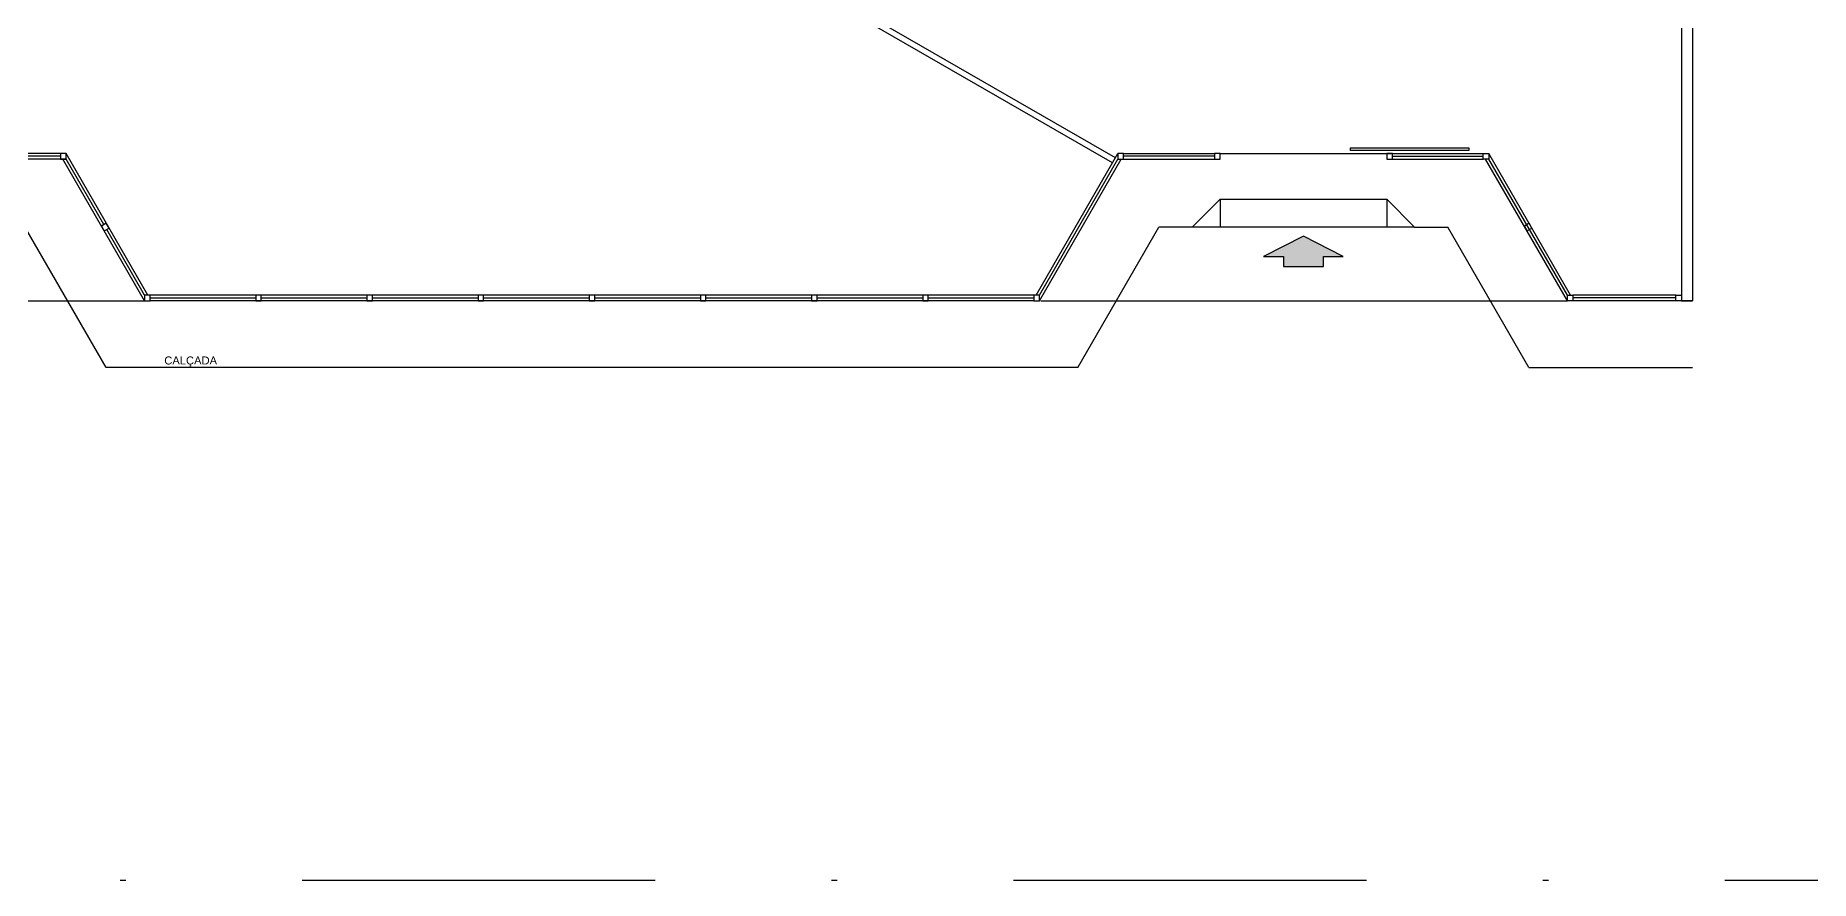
# Model space of a CAD drawing. Extents: x 354 to 566, y 99 to 173.
# Drawn here: x 452.73 to 484.67, y 98.65 to 113.85 of the extents above; entities that cross this region are included whole.
import ezdxf

# ---------------------------------------------------------------- set-up
doc = ezdxf.new("R2010")
doc.units = 0
doc.header["$MEASUREMENT"] = 0
doc.linetypes.add('DASHDOT', pattern=[25.4, 12.7, -6.35, 0, -6.35])
doc.linetypes.add('TRACEJADO_G', pattern=[0.375, 0.25, -0.125])
doc.layers.get('0').update_dxf_attribs({"linetype": 'CONTINUOUS'})
for name, color, linetype in [('A-COTAS', 1, 'CONTINUOUS'), ('A-MURO', 2, 'CONTINUOUS'), ('A-PISOS-CTEL', 2, 'TRACEJADO_G'), ('A-PISOS-NIVEL', 1, 'CONTINUOUS'), ('AR-PIS', 1, 'CONTINUOUS'), ('ARQ-PIS-VISTA', 8, 'CONTINUOUS'), ('ARQ-SMB-1_100', 1, 'CONTINUOUS'), ('ARQ-TXT-1_075', 2, 'CONTINUOUS'), ('PORTAL_VTA_PROX', 1, 'CONTINUOUS')]:
    doc.layers.add(name, color=color, linetype=linetype)
doc.styles.add('ESC-50-A20', font='arial.ttf', dxfattribs={"height": 0.1})

msp = doc.modelspace()

# ---------------------------------------------------------------- hatches: boundary and pattern name
at = {"layer": 'A-COTAS'}
h = msp.add_hatch(color=251, dxfattribs=at)
h.dxf.hatch_style = 1
h.paths.add_polyline_path([(475.906, 109.876), (476.265, 109.876), (475.547, 110.242), (474.828, 109.876), (475.188, 109.876), (475.188, 109.693), (475.906, 109.693)])

# ---------------------------------------------------------------- linework, layer by layer
at = {"linetype": 'DASHDOT', "ltscale": 0.5}
msp.add_lwpolyline([(383.438, 172.698), (566.282, 172.698), (566.282, 98.653), (383.438, 98.653)], close=True, dxfattribs=at)
at = {"color": 251}
for points in [[(453.184, 111.628), (453.284, 111.628), (453.284, 111.728), (453.184, 111.728)], [(472.21, 111.628), (472.31, 111.628), (472.31, 111.728), (472.21, 111.728)], [(473.948, 111.628), (474.048, 111.628), (474.048, 111.728), (473.948, 111.728)], [(477.047, 111.628), (477.147, 111.628), (477.147, 111.728), (477.047, 111.728)], [(478.884, 111.628), (478.784, 111.628), (478.784, 111.728), (478.884, 111.728)], [(453.922, 110.423), (453.972, 110.336), (454.058, 110.386), (454.008, 110.473)], [(479.522, 110.423), (479.572, 110.336), (479.658, 110.386), (479.608, 110.473)], [(454.697, 109.08), (454.797, 109.08), (454.797, 109.18), (454.697, 109.18)], [(454.697, 109.08), (454.797, 109.08), (454.797, 109.18), (454.697, 109.18)], [(456.697, 109.08), (456.797, 109.08), (456.797, 109.18), (456.697, 109.18)], [(456.697, 109.08), (456.797, 109.08), (456.797, 109.18), (456.697, 109.18)], [(458.697, 109.08), (458.797, 109.08), (458.797, 109.18), (458.697, 109.18)], [(460.697, 109.08), (460.797, 109.08), (460.797, 109.18), (460.697, 109.18)], [(462.697, 109.08), (462.797, 109.08), (462.797, 109.18), (462.697, 109.18)], [(464.697, 109.08), (464.797, 109.08), (464.797, 109.18), (464.697, 109.18)], [(466.697, 109.08), (466.797, 109.08), (466.797, 109.18), (466.697, 109.18)], [(468.697, 109.08), (468.797, 109.08), (468.797, 109.18), (468.697, 109.18)], [(470.697, 109.08), (470.797, 109.08), (470.797, 109.18), (470.697, 109.18)], [(480.397, 109.08), (480.297, 109.08), (480.297, 109.18), (480.397, 109.18)], [(482.347, 109.08), (482.247, 109.08), (482.247, 109.18), (482.347, 109.18)]]:
    msp.add_lwpolyline(points, close=True, dxfattribs=at)
at = {"layer": 'A-MURO', "color": 251}
for p, q in [((482.347, 159.08), (482.347, 109.08)), ((482.547, 159.08), (482.547, 109.08)), ((482.347, 109.08), (482.547, 109.08)), ((482.547, 109.08), (482.347, 109.08))]:
    msp.add_line(p, q, dxfattribs=at)
at = {"layer": 'A-PISOS-CTEL', "color": 251, "linetype": 'TRACEJADO_G', "ltscale": 150}
for p, q in [((442.797, 109.08), (454.697, 109.08)), ((470.822, 109.08), (480.272, 109.08)), ((470.822, 109.08), (480.272, 109.08)), ((470.822, 109.08), (480.297, 109.08))]:
    msp.add_line(p, q, dxfattribs=at)
at = {"layer": 'A-PISOS-NIVEL', "color": 251}
for p, q in [((472.113, 111.56), (463.717, 116.403)), ((472.163, 111.647), (463.767, 116.49)), ((474.047, 111.728), (477.047, 111.728)), ((477.047, 111.728), (478.784, 111.728)), ((477.047, 111.628), (478.784, 111.628)), ((473.547, 110.405), (472.947, 110.405)), ((477.547, 110.405), (478.146, 110.405)), ((471.49, 107.88), (454.004, 107.88)), ((479.604, 107.88), (482.547, 107.88))]:
    msp.add_line(p, q, dxfattribs=at)
msp.add_lwpolyline([(476.394, 111.781), (476.394, 111.831), (478.524, 111.831), (478.524, 111.781), (476.394, 111.781)], dxfattribs=at)
at = {"layer": 'AR-PIS', "color": 251, "ltscale": 10}
for p, q in [((453.184, 111.678), (451.815, 111.678)), ((453.965, 110.448), (453.284, 111.628)), ((470.797, 109.18), (472.21, 111.628)), ((473.948, 111.678), (472.31, 111.678)), ((477.147, 111.678), (478.784, 111.678)), ((480.297, 109.18), (478.884, 111.628)), ((454.697, 109.18), (454.015, 110.361)), ((454.797, 109.13), (456.697, 109.13)), ((454.797, 109.13), (456.697, 109.13)), ((456.797, 109.13), (458.697, 109.13)), ((458.797, 109.13), (460.697, 109.13)), ((460.797, 109.13), (462.697, 109.13)), ((462.797, 109.13), (464.697, 109.13)), ((464.797, 109.13), (466.697, 109.13)), ((466.797, 109.13), (468.697, 109.13)), ((468.797, 109.13), (470.697, 109.13)), ((482.247, 109.13), (480.397, 109.13))]:
    msp.add_line(p, q, dxfattribs=at)
at = {"layer": 'ARQ-PIS-VISTA', "color": 251}
for p, q in [((473.547, 110.405), (474.047, 110.905)), ((474.047, 110.905), (477.047, 110.905)), ((474.047, 110.905), (474.047, 110.405)), ((477.047, 110.905), (477.047, 110.405)), ((477.047, 110.905), (477.547, 110.405))]:
    msp.add_line(p, q, dxfattribs=at)
msp.add_lwpolyline([(477.547, 110.405), (473.547, 110.405)], dxfattribs=at)
at = {"layer": 'ARQ-SMB-1_100', "color": 251}
msp.add_lwpolyline([(475.906, 109.876), (476.265, 109.876), (475.547, 110.242), (474.828, 109.876), (475.188, 109.876), (475.188, 109.693), (475.906, 109.693), (475.906, 109.876)], dxfattribs=at)
at = {"layer": 'PORTAL_VTA_PROX', "color": 251}
for p, q in [((453.284, 111.728), (450.247, 111.728)), ((453.284, 111.628), (450.247, 111.628)), ((454.697, 109.08), (453.226, 111.628)), ((454.755, 109.18), (453.284, 111.728)), ((470.739, 109.18), (472.21, 111.728)), ((470.797, 109.08), (472.268, 111.628)), ((472.31, 111.728), (473.948, 111.728)), ((472.31, 111.628), (473.948, 111.628)), ((480.297, 109.08), (478.826, 111.628)), ((480.355, 109.18), (478.884, 111.728)), ((454.004, 107.88), (452.562, 110.378)), ((471.49, 107.88), (472.947, 110.405)), ((479.604, 107.88), (478.146, 110.405)), ((470.697, 109.18), (454.797, 109.18)), ((470.697, 109.08), (454.797, 109.08)), ((482.247, 109.18), (480.397, 109.18)), ((482.247, 109.08), (480.397, 109.08))]:
    msp.add_line(p, q, dxfattribs=at)

# ---------------------------------------------------------------- texts
at = {"layer": 'ARQ-TXT-1_075', "color": 251, "style": 'ESC-50-A20'}
msp.add_text('CALÇADA ', height=0.144, dxfattribs=at).set_placement((455.051, 107.933))

doc.saveas('drawing.dxf')
